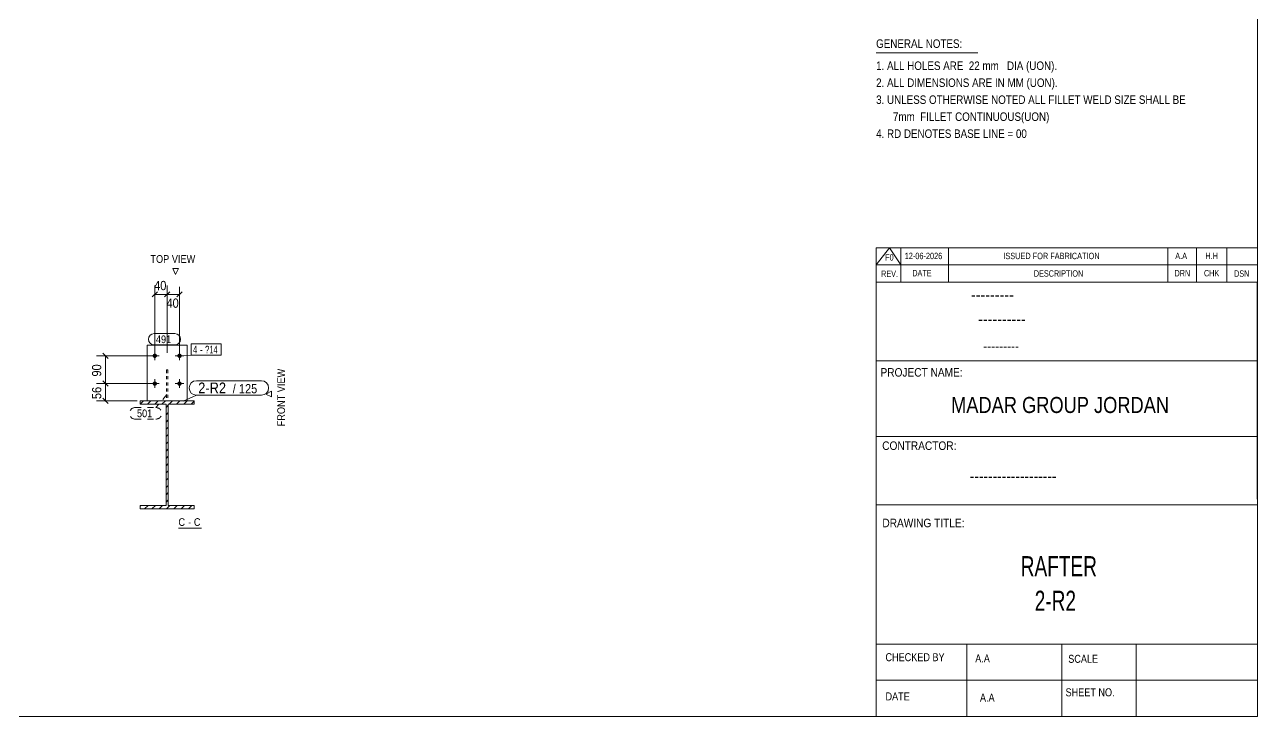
# Model space of a CAD drawing. Header units: millimetres. Extents: x 2 to 825, y 1 to 579.
# Drawn here: x 425.7 to 825, y 5 to 229 of the extents above; entities that cross this region are included whole.
import ezdxf

# ---------------------------------------------------------------- set-up
doc = ezdxf.new("R2010")
doc.units = ezdxf.units.MM
for name, pattern in [('XKITLINE00', [0]), ('XKITLINE01', [4, 1, -1, 1, -1]), ('XKITLINE02', [4, 2, -2])]:
    doc.linetypes.add(name, pattern=pattern)
for name, color, linetype, lineweight in [('Bolt', 3, 'Continuous', 0), ('BoltMark', 7, 'Continuous', 0), ('Dimensions', 7, 'Continuous', 0), ('DrawingSheet', 5, 'Continuous', 0), ('OtherObjectType', 7, 'Continuous', 0), ('Part', 2, 'Continuous', 0), ('PartMark', 7, 'Continuous', 0)]:
    doc.layers.add(name, color=color, linetype=linetype, lineweight=lineweight)
doc.styles.add('@ARIAL_UNICODE_MS_BOLD', font='ARIAL.TTF')
doc.styles.add('ARIAL', font='ARIAL.TTF')
doc.styles.add('ARIAL_NARROW', font='ARIALN.TTF')
doc.styles.add('COMIC_SANS_MS_BOLD', font='COMICBD.TTF')
doc.styles.add('SWIS721_EX_BT', font='ARIAL.TTF')
doc.styles.add('SWISSE', font='ARIAL.TTF')

# ---------------------------------------------------------------- blocks, each defined once
blk = doc.blocks.new('*A1')
at = {"layer": 'Part', "color": 7, "linetype": 'XKITLINE00', "lineweight": 0}
for p, q in [((463.08, 106.06), (464.18, 107.16)), ((463.08, 106.06), (463.08, 106.06)), ((465.44, 106.06), (466.54, 107.16)), ((467.8, 106.06), (468.9, 107.16)), ((470.15, 106.06), (471.25, 107.16)), ((471.48, 105.03), (472.18, 105.73)), ((472.51, 106.06), (473.61, 107.16)), ((474.87, 106.06), (475.97, 107.16)), ((477.23, 106.06), (478.33, 107.16)), ((479.58, 106.06), (480.58, 107.06)), ((471.48, 102.67), (472.18, 103.37)), ((471.48, 100.31), (472.18, 101.01)), ((471.48, 97.96), (472.18, 98.66)), ((471.48, 95.6), (472.18, 96.3)), ((471.48, 93.24), (472.18, 93.94)), ((471.48, 90.88), (472.18, 91.58)), ((471.48, 88.53), (472.18, 89.23)), ((471.48, 86.17), (472.18, 86.87)), ((471.48, 83.81), (472.18, 84.51)), ((471.48, 81.46), (472.18, 82.16)), ((471.48, 79.1), (472.18, 79.8)), ((471.48, 76.74), (472.18, 77.44)), ((463.08, 73.06), (463.28, 73.26)), ((464.54, 72.16), (465.64, 73.26)), ((466.9, 72.16), (468, 73.26)), ((469.26, 72.16), (470.36, 73.26)), ((471.48, 74.38), (472.18, 75.08)), ((471.61, 72.16), (472.71, 73.26)), ((473.97, 72.16), (475.07, 73.26)), ((476.33, 72.16), (477.43, 73.26)), ((478.69, 72.16), (479.79, 73.26))]:
    blk.add_line(p, q, dxfattribs=at)
blk = doc.blocks.new('*A58')
at = {"layer": 'Bolt'}
for points in [[(468.53, 121.72), (468.53, 121.69), (468.52, 121.65), (468.52, 121.62), (468.51, 121.59), (468.5, 121.55), (468.49, 121.52), (468.48, 121.49), (468.46, 121.46), (468.45, 121.43), (468.43, 121.4), (468.41, 121.37), (468.39, 121.34), (468.37, 121.31), (468.35, 121.29), (468.33, 121.26), (468.3, 121.24), (468.28, 121.22), (468.25, 121.2), (468.22, 121.18), (468.19, 121.16), (468.16, 121.14), (468.13, 121.12), (468.1, 121.11), (468.07, 121.1), (468.03, 121.09), (468, 121.08), (467.97, 121.07), (467.93, 121.07), (467.9, 121.06), (467.87, 121.06), (467.83, 121.06), (467.8, 121.06), (467.76, 121.06), (467.73, 121.07), (467.7, 121.07), (467.66, 121.08), (467.63, 121.09), (467.6, 121.1), (467.56, 121.11), (467.53, 121.12), (467.5, 121.14), (467.47, 121.16), (467.44, 121.18), (467.41, 121.2), (467.39, 121.22), (467.36, 121.24), (467.34, 121.26), (467.31, 121.29), (467.29, 121.31), (467.27, 121.34), (467.25, 121.37), (467.23, 121.4), (467.21, 121.43), (467.2, 121.46), (467.18, 121.49), (467.17, 121.52), (467.16, 121.55), (467.15, 121.59), (467.15, 121.62), (467.14, 121.65), (467.13, 121.69), (467.13, 121.72), (467.13, 121.76), (467.13, 121.79), (467.13, 121.83), (467.14, 121.86), (467.15, 121.89), (467.15, 121.93), (467.16, 121.96), (467.17, 121.99), (467.18, 122.03), (467.2, 122.06), (467.21, 122.09), (467.23, 122.12), (467.25, 122.15), (467.27, 122.17), (467.29, 122.2), (467.31, 122.23), (467.34, 122.25), (467.36, 122.28), (467.39, 122.3), (467.41, 122.32), (467.44, 122.34), (467.47, 122.36), (467.5, 122.37), (467.53, 122.39), (467.56, 122.4), (467.6, 122.42), (467.63, 122.43), (467.66, 122.44), (467.7, 122.44), (467.73, 122.45), (467.76, 122.45), (467.8, 122.46), (467.83, 122.46), (467.87, 122.46), (467.9, 122.45), (467.93, 122.45), (467.97, 122.44), (468, 122.44), (468.03, 122.43), (468.07, 122.42), (468.1, 122.4), (468.13, 122.39), (468.16, 122.37), (468.19, 122.36), (468.22, 122.34), (468.25, 122.32), (468.28, 122.3), (468.3, 122.28), (468.33, 122.25), (468.35, 122.23), (468.37, 122.2), (468.39, 122.17), (468.41, 122.15), (468.43, 122.12), (468.45, 122.09), (468.46, 122.06), (468.48, 122.03), (468.49, 121.99), (468.5, 121.96), (468.51, 121.93), (468.52, 121.89), (468.52, 121.86), (468.53, 121.83), (468.53, 121.79), (468.53, 121.76)], [(476.53, 121.72), (476.53, 121.69), (476.52, 121.65), (476.52, 121.62), (476.51, 121.59), (476.5, 121.55), (476.49, 121.52), (476.48, 121.49), (476.46, 121.46), (476.45, 121.43), (476.43, 121.4), (476.41, 121.37), (476.39, 121.34), (476.37, 121.31), (476.35, 121.29), (476.33, 121.26), (476.3, 121.24), (476.28, 121.22), (476.25, 121.2), (476.22, 121.18), (476.19, 121.16), (476.16, 121.14), (476.13, 121.12), (476.1, 121.11), (476.07, 121.1), (476.03, 121.09), (476, 121.08), (475.97, 121.07), (475.93, 121.07), (475.9, 121.06), (475.87, 121.06), (475.83, 121.06), (475.8, 121.06), (475.76, 121.06), (475.73, 121.07), (475.7, 121.07), (475.66, 121.08), (475.63, 121.09), (475.6, 121.1), (475.56, 121.11), (475.53, 121.12), (475.5, 121.14), (475.47, 121.16), (475.44, 121.18), (475.41, 121.2), (475.39, 121.22), (475.36, 121.24), (475.34, 121.26), (475.31, 121.29), (475.29, 121.31), (475.27, 121.34), (475.25, 121.37), (475.23, 121.4), (475.21, 121.43), (475.2, 121.46), (475.18, 121.49), (475.17, 121.52), (475.16, 121.55), (475.15, 121.59), (475.15, 121.62), (475.14, 121.65), (475.13, 121.69), (475.13, 121.72), (475.13, 121.76), (475.13, 121.79), (475.13, 121.83), (475.14, 121.86), (475.15, 121.89), (475.15, 121.93), (475.16, 121.96), (475.17, 121.99), (475.18, 122.03), (475.2, 122.06), (475.21, 122.09), (475.23, 122.12), (475.25, 122.15), (475.27, 122.17), (475.29, 122.2), (475.31, 122.23), (475.34, 122.25), (475.36, 122.28), (475.39, 122.3), (475.41, 122.32), (475.44, 122.34), (475.47, 122.36), (475.5, 122.37), (475.53, 122.39), (475.56, 122.4), (475.6, 122.42), (475.63, 122.43), (475.66, 122.44), (475.7, 122.44), (475.73, 122.45), (475.76, 122.45), (475.8, 122.46), (475.83, 122.46), (475.87, 122.46), (475.9, 122.45), (475.93, 122.45), (475.97, 122.44), (476, 122.44), (476.03, 122.43), (476.07, 122.42), (476.1, 122.4), (476.13, 122.39), (476.16, 122.37), (476.19, 122.36), (476.22, 122.34), (476.25, 122.32), (476.28, 122.3), (476.3, 122.28), (476.33, 122.25), (476.35, 122.23), (476.37, 122.2), (476.39, 122.17), (476.41, 122.15), (476.43, 122.12), (476.45, 122.09), (476.46, 122.06), (476.48, 122.03), (476.49, 121.99), (476.5, 121.96), (476.51, 121.93), (476.52, 121.89), (476.52, 121.86), (476.53, 121.83), (476.53, 121.79), (476.53, 121.76)], [(468.53, 112.72), (468.53, 112.69), (468.52, 112.65), (468.52, 112.62), (468.51, 112.59), (468.5, 112.55), (468.49, 112.52), (468.48, 112.49), (468.46, 112.46), (468.45, 112.43), (468.43, 112.4), (468.41, 112.37), (468.39, 112.34), (468.37, 112.31), (468.35, 112.29), (468.33, 112.26), (468.3, 112.24), (468.28, 112.22), (468.25, 112.2), (468.22, 112.18), (468.19, 112.16), (468.16, 112.14), (468.13, 112.12), (468.1, 112.11), (468.07, 112.1), (468.03, 112.09), (468, 112.08), (467.97, 112.07), (467.93, 112.07), (467.9, 112.06), (467.87, 112.06), (467.83, 112.06), (467.8, 112.06), (467.76, 112.06), (467.73, 112.07), (467.7, 112.07), (467.66, 112.08), (467.63, 112.09), (467.6, 112.1), (467.56, 112.11), (467.53, 112.12), (467.5, 112.14), (467.47, 112.16), (467.44, 112.18), (467.41, 112.2), (467.39, 112.22), (467.36, 112.24), (467.34, 112.26), (467.31, 112.29), (467.29, 112.31), (467.27, 112.34), (467.25, 112.37), (467.23, 112.4), (467.21, 112.43), (467.2, 112.46), (467.18, 112.49), (467.17, 112.52), (467.16, 112.55), (467.15, 112.59), (467.15, 112.62), (467.14, 112.65), (467.13, 112.69), (467.13, 112.72), (467.13, 112.76), (467.13, 112.79), (467.13, 112.83), (467.14, 112.86), (467.15, 112.89), (467.15, 112.93), (467.16, 112.96), (467.17, 112.99), (467.18, 113.03), (467.2, 113.06), (467.21, 113.09), (467.23, 113.12), (467.25, 113.15), (467.27, 113.17), (467.29, 113.2), (467.31, 113.23), (467.34, 113.25), (467.36, 113.28), (467.39, 113.3), (467.41, 113.32), (467.44, 113.34), (467.47, 113.36), (467.5, 113.37), (467.53, 113.39), (467.56, 113.4), (467.6, 113.42), (467.63, 113.43), (467.66, 113.44), (467.7, 113.44), (467.73, 113.45), (467.76, 113.45), (467.8, 113.46), (467.83, 113.46), (467.87, 113.46), (467.9, 113.45), (467.93, 113.45), (467.97, 113.44), (468, 113.44), (468.03, 113.43), (468.07, 113.42), (468.1, 113.4), (468.13, 113.39), (468.16, 113.37), (468.19, 113.36), (468.22, 113.34), (468.25, 113.32), (468.28, 113.3), (468.3, 113.28), (468.33, 113.25), (468.35, 113.23), (468.37, 113.2), (468.39, 113.17), (468.41, 113.15), (468.43, 113.12), (468.45, 113.09), (468.46, 113.06), (468.48, 113.03), (468.49, 112.99), (468.5, 112.96), (468.51, 112.93), (468.52, 112.89), (468.52, 112.86), (468.53, 112.83), (468.53, 112.79), (468.53, 112.76)], [(476.53, 112.72), (476.53, 112.69), (476.52, 112.65), (476.52, 112.62), (476.51, 112.59), (476.5, 112.55), (476.49, 112.52), (476.48, 112.49), (476.46, 112.46), (476.45, 112.43), (476.43, 112.4), (476.41, 112.37), (476.39, 112.34), (476.37, 112.31), (476.35, 112.29), (476.33, 112.26), (476.3, 112.24), (476.28, 112.22), (476.25, 112.2), (476.22, 112.18), (476.19, 112.16), (476.16, 112.14), (476.13, 112.12), (476.1, 112.11), (476.07, 112.1), (476.03, 112.09), (476, 112.08), (475.97, 112.07), (475.93, 112.07), (475.9, 112.06), (475.87, 112.06), (475.83, 112.06), (475.8, 112.06), (475.76, 112.06), (475.73, 112.07), (475.7, 112.07), (475.66, 112.08), (475.63, 112.09), (475.6, 112.1), (475.56, 112.11), (475.53, 112.12), (475.5, 112.14), (475.47, 112.16), (475.44, 112.18), (475.41, 112.2), (475.39, 112.22), (475.36, 112.24), (475.34, 112.26), (475.31, 112.29), (475.29, 112.31), (475.27, 112.34), (475.25, 112.37), (475.23, 112.4), (475.21, 112.43), (475.2, 112.46), (475.18, 112.49), (475.17, 112.52), (475.16, 112.55), (475.15, 112.59), (475.15, 112.62), (475.14, 112.65), (475.13, 112.69), (475.13, 112.72), (475.13, 112.76), (475.13, 112.79), (475.13, 112.83), (475.14, 112.86), (475.15, 112.89), (475.15, 112.93), (475.16, 112.96), (475.17, 112.99), (475.18, 113.03), (475.2, 113.06), (475.21, 113.09), (475.23, 113.12), (475.25, 113.15), (475.27, 113.17), (475.29, 113.2), (475.31, 113.23), (475.34, 113.25), (475.36, 113.28), (475.39, 113.3), (475.41, 113.32), (475.44, 113.34), (475.47, 113.36), (475.5, 113.37), (475.53, 113.39), (475.56, 113.4), (475.6, 113.42), (475.63, 113.43), (475.66, 113.44), (475.7, 113.44), (475.73, 113.45), (475.76, 113.45), (475.8, 113.46), (475.83, 113.46), (475.87, 113.46), (475.9, 113.45), (475.93, 113.45), (475.97, 113.44), (476, 113.44), (476.03, 113.43), (476.07, 113.42), (476.1, 113.4), (476.13, 113.39), (476.16, 113.37), (476.19, 113.36), (476.22, 113.34), (476.25, 113.32), (476.28, 113.3), (476.3, 113.28), (476.33, 113.25), (476.35, 113.23), (476.37, 113.2), (476.39, 113.17), (476.41, 113.15), (476.43, 113.12), (476.45, 113.09), (476.46, 113.06), (476.48, 113.03), (476.49, 112.99), (476.5, 112.96), (476.51, 112.93), (476.52, 112.89), (476.52, 112.86), (476.53, 112.83), (476.53, 112.79), (476.53, 112.76)]]:
    blk.add_hatch(color=3, dxfattribs=at).paths.add_polyline_path(points, flags=17)
at = {"layer": 'Bolt', "color": 3, "linetype": 'XKITLINE00', "lineweight": 0}
for p, q in [((469.23, 121.76), (466.43, 121.76)), ((467.83, 123.16), (467.83, 120.36)), ((477.23, 121.76), (474.43, 121.76)), ((475.83, 123.16), (475.83, 120.36)), ((469.23, 112.76), (466.43, 112.76)), ((467.83, 114.16), (467.83, 111.36)), ((477.23, 112.76), (474.43, 112.76)), ((475.83, 114.16), (475.83, 111.36))]:
    blk.add_line(p, q, dxfattribs=at)
blk = doc.blocks.new('*A59')
at = {"layer": 'Part', "color": 2, "linetype": 'XKITLINE00', "lineweight": 0}
for p, q in [((463.08, 106.06), (463.08, 107.16)), ((463.08, 107.16), (480.58, 107.16)), ((471.48, 106.06), (463.08, 106.06)), ((471.48, 73.26), (471.48, 106.06)), ((480.58, 106.06), (472.18, 106.06)), ((472.18, 106.06), (472.18, 73.26)), ((480.58, 107.16), (480.58, 106.06)), ((463.08, 72.16), (463.08, 73.26)), ((463.08, 73.26), (471.48, 73.26)), ((480.58, 72.16), (463.08, 72.16)), ((472.18, 73.26), (480.58, 73.26)), ((480.58, 73.26), (480.58, 72.16))]:
    blk.add_line(p, q, dxfattribs=at)
blk = doc.blocks.new('*A60')
at = {"layer": 'Part', "color": 7, "linetype": 'XKITLINE01', "lineweight": 0}
for p, q in [((472.08, 117.16), (471.58, 117.16)), ((471.58, 117.16), (471.58, 107.16)), ((472.08, 117.16), (472.08, 107.16)), ((472.08, 107.16), (471.58, 107.16))]:
    blk.add_line(p, q, dxfattribs=at)
blk = doc.blocks.new('*A61')
at = {"layer": 'Part', "color": 2, "linetype": 'XKITLINE00', "lineweight": 0}
for p, q in [((478.33, 125.16), (465.33, 125.16)), ((465.33, 125.16), (465.33, 107.16)), ((478.33, 107.16), (478.33, 125.16))]:
    blk.add_line(p, q, dxfattribs=at)
at = {"layer": 'Part', "color": 7, "linetype": 'XKITLINE01', "lineweight": 0}
blk.add_line((465.33, 107.16), (478.33, 107.16), dxfattribs=at)
blk = doc.blocks.new('*A81')
at = {"layer": 'DrawingSheet', "color": 5, "linetype": 'XKITLINE00', "lineweight": 0}
for p, q in [((825, 5), (825, 579)), ((5, 5), (825, 5))]:
    blk.add_line(p, q, dxfattribs=at)
blk = doc.blocks.new('*A83')
at = {"layer": 'OtherObjectType', "color": 7, "linetype": 'XKITLINE00', "lineweight": 0}
blk.add_line((701.5, 219.82), (734.5, 219.82), dxfattribs=at)
at = {"layer": 'OtherObjectType', "color": 7, "style": 'ARIAL_NARROW', "width": 1.008832}
for s, p in [('GENERAL NOTES:', (701.5, 221.47)), ('1. ALL HOLES ARE  22 mm   DIA (UON).', (701.5, 214.32)), ('2. ALL DIMENSIONS ARE IN MM (UON).', (701.5, 208.82)), ('3. UNLESS OTHERWISE NOTED ALL FILLET WELD SIZE SHALL BE', (701.5, 203.32)), ('7mm  FILLET CONTINUOUS(UON)', (706.95, 197.82)), ('4. RD DENOTES BASE LINE = 00', (701.5, 192.32))]:
    blk.add_text(s, height=2.75, dxfattribs=at).set_placement(p)
blk = doc.blocks.new('*A84')
at = {"layer": 'OtherObjectType', "color": 7, "linetype": 'XKITLINE00', "lineweight": 0}
for p, q in [((701.5, 156.76), (825, 156.76)), ((701.5, 151.21), (705.82, 156.76)), ((701.5, 151.21), (701.5, 156.76)), ((705.82, 156.76), (709.53, 151.21)), ((709.53, 151.21), (709.53, 156.76)), ((724.97, 151.21), (724.97, 156.76)), ((795.98, 151.21), (795.98, 156.76)), ((805.24, 151.21), (805.24, 156.76)), ((815.12, 151.21), (815.12, 156.76)), ((825, 151.21), (825, 156.76)), ((701.5, 151.21), (825, 151.21)), ((701.5, 145.65), (701.5, 151.21)), ((705.21, 151.21), (825, 151.21)), ((709.53, 145.65), (709.53, 151.21)), ((724.97, 145.65), (724.97, 151.21)), ((795.98, 145.65), (795.98, 151.21)), ((805.24, 145.65), (805.24, 151.21)), ((815.12, 145.65), (815.12, 151.21)), ((825, 145.65), (825, 151.21))]:
    blk.add_line(p, q, dxfattribs=at)
at = {"layer": 'OtherObjectType', "color": 7, "style": 'ARIAL_NARROW'}
for s, height, width, p in [('F0', 2.058, 1.008832, (704.4, 152.59)), ('12-06-2026', 2.058, 1.008832, (710.76, 153.06)), ('ISSUED FOR FABRICATION', 2.0583, 1.008832, (742.71, 153.06)), ('A.A', 2.058, 1.008832, (798.4, 153.06)), ('H.H', 2.058, 1.008832, (808.13, 153.06)), ('REV.', 2.058, 0.907949, (703.13, 147.31)), ('DATE', 2.058, 0.907949, (713.23, 147.5)), ('DESCRIPTION', 2.0583, 0.907949, (752.61, 147.39)), ('DRN', 2.058, 0.907949, (798.17, 147.47)), ('CHK', 2.058, 0.907949, (807.72, 147.5)), ('DSN', 2.058, 0.907949, (817.47, 147.35))]:
    blk.add_text(s, height=height, dxfattribs=dict(at, width=width)).set_placement(p)
blk = doc.blocks.new('*A86')
at = {"layer": 'OtherObjectType', "color": 2, "linetype": 'XKITLINE00', "lineweight": 0}
for p, q in [((701.5, 145.65), (825, 145.65)), ((701.5, 5), (701.5, 145.64)), ((824.98, 145.64), (825, 5)), ((825, 120.14), (701.5, 120.14)), ((701.5, 95.63), (825, 95.63)), ((825, 73.49), (701.5, 73.49)), ((825, 28.4), (701.5, 28.4)), ((730.94, 28.4), (730.94, 5)), ((761.62, 5), (761.62, 28.4)), ((785.75, 5), (785.75, 28.4)), ((825, 16.7), (701.5, 16.7)), ((825, 5), (701.5, 5))]:
    blk.add_line(p, q, dxfattribs=at)
at = {"layer": 'OtherObjectType', "color": 4, "style": '@ARIAL_UNICODE_MS_BOLD', "width": 0.85}
blk.add_text('---------', height=3.9, dxfattribs=at).set_placement((732.23, 139.59))
at = {"layer": 'OtherObjectType', "color": 7, "style": 'ARIAL', "width": 0.85}
for s, height, p in [('----------', 3.9, (734.56, 131.77)), ('---------', 3.25, (736.21, 123.31))]:
    blk.add_text(s, height=height, dxfattribs=at).set_placement(p)
at = {"layer": 'OtherObjectType', "color": 3, "width": 0.85}
for s, style, p in [('PROJECT NAME:', 'SWIS721_EX_BT', (702.92, 115.01)), ('CONTRACTOR:', 'SWISSE', (703.47, 91.27)), ('DRAWING TITLE:', 'SWIS721_EX_BT', (703.53, 66.24))]:
    blk.add_text(s, height=2.7618, dxfattribs=dict(at, style=style)).set_placement(p)
at = {"layer": 'OtherObjectType', "color": 7, "width": 0.85}
for s, height, p in [('MADAR GROUP JORDAN', 5.2, (725.79, 103.23)), ('CHECKED BY', 2.592, (704.53, 22.86)), ('A.A', 2.592, (733.61, 22.45)), ('SCALE', 2.592, (763.74, 22.33)), ('DATE', 2.592, (704.54, 10.16)), ('A.A', 2.592, (735.14, 9.76)), ('SHEET NO.', 2.592, (762.87, 11.49))]:
    blk.add_text(s, height=height, dxfattribs=at).set_placement(p)
at = {"layer": 'OtherObjectType', "color": 1}
for s, height, style, width, p in [('-------------------', 3.9, 'COMIC_SANS_MS_BOLD', 0.85, (731.87, 80.86)), ('RAFTER', 6.5, 'ARIAL', 0.68, (748.34, 50.37)), ('2-R2', 6.5, 'ARIAL', 0.68, (752.88, 39.17))]:
    blk.add_text(s, height=height, dxfattribs=dict(at, style=style, width=width)).set_placement(p)
blk = doc.blocks.new('*A157')
at = {"layer": 'Dimensions', "color": 7, "linetype": 'XKITLINE00', "lineweight": 0}
for p, q in [((466.83, 112.76), (448.98, 112.76)), ((450.98, 113.61), (452.68, 111.91)), ((451.83, 107.16), (451.83, 112.76)), ((450.98, 108.01), (452.68, 106.31)), ((462.08, 107.16), (448.98, 107.16))]:
    blk.add_line(p, q, dxfattribs=at)
at = {"layer": 'Dimensions', "color": 3}
for p in [(451.83, 112.76), (451.83, 107.16)]:
    blk.add_point(p, dxfattribs=at)
at = {"layer": 'Dimensions', "color": 3, "style": 'ARIAL', "width": 0.85}
blk.add_text('56', height=3, rotation=90.0002, dxfattribs=at).set_placement((450.48, 107.73))
blk = doc.blocks.new('*A158')
at = {"layer": 'Dimensions', "color": 7, "linetype": 'XKITLINE00', "lineweight": 0}
for p, q in [((466.83, 121.76), (448.98, 121.76)), ((450.98, 122.61), (452.68, 120.91)), ((451.83, 112.76), (451.83, 121.76)), ((466.83, 112.76), (448.98, 112.76)), ((450.98, 113.61), (452.68, 111.91))]:
    blk.add_line(p, q, dxfattribs=at)
at = {"layer": 'Dimensions', "color": 3}
for p in [(451.83, 121.76), (451.83, 112.76)]:
    blk.add_point(p, dxfattribs=at)
at = {"layer": 'Dimensions', "color": 3, "style": 'ARIAL', "width": 0.85}
blk.add_text('90', height=3, rotation=90.0002, dxfattribs=at).set_placement((450.48, 115.03))
blk = doc.blocks.new('*A159')
at = {"layer": 'Dimensions', "color": 7, "linetype": 'XKITLINE00', "lineweight": 0}
for p, q in [((467.83, 122.76), (467.83, 144.51)), ((471.83, 122.76), (471.83, 144.51)), ((468.68, 142.51), (466.98, 140.81)), ((467.83, 141.66), (471.83, 141.66)), ((472.68, 142.51), (470.98, 140.81))]:
    blk.add_line(p, q, dxfattribs=at)
at = {"layer": 'Dimensions', "color": 3}
for p in [(467.83, 141.66), (471.83, 141.66)]:
    blk.add_point(p, dxfattribs=at)
at = {"layer": 'Dimensions', "color": 3, "style": 'ARIAL', "width": 0.85}
blk.add_text('40', height=3, dxfattribs=at).set_placement((467.61, 143.01))
blk = doc.blocks.new('*A160')
at = {"layer": 'Dimensions', "color": 7, "linetype": 'XKITLINE00', "lineweight": 0}
for p, q in [((471.83, 122.76), (471.83, 144.06)), ((475.83, 122.76), (475.83, 144.06)), ((472.68, 142.51), (470.98, 140.81)), ((471.83, 141.66), (475.83, 141.66)), ((476.68, 142.51), (474.98, 140.81))]:
    blk.add_line(p, q, dxfattribs=at)
at = {"layer": 'Dimensions', "color": 3}
for p in [(471.83, 141.66), (475.83, 141.66)]:
    blk.add_point(p, dxfattribs=at)
at = {"layer": 'Dimensions', "color": 3, "style": 'ARIAL', "width": 0.85}
blk.add_text('40', height=3, dxfattribs=at).set_placement((471.61, 137.31))
blk = doc.blocks.new('*A161')
at = {"layer": 'BoltMark', "color": 7, "linetype": 'XKITLINE00', "lineweight": 0}
for p, q in [((479.6, 125.61), (489.29, 125.61)), ((479.6, 121.91), (479.6, 125.61)), ((489.29, 121.91), (489.29, 125.61)), ((475.83, 121.76), (479.6, 121.91)), ((479.6, 121.91), (489.29, 121.91))]:
    blk.add_line(p, q, dxfattribs=at)
at = {"layer": 'BoltMark', "color": 3, "style": 'ARIAL_NARROW', "width": 0.85}
for s, p in [('4', (480.2, 122.51)), ('?14', (484.13, 122.51)), ('-', (482.47, 122.51))]:
    blk.add_text(s, height=2.5, dxfattribs=at).set_placement(p)
blk = doc.blocks.new('*A162')
at = {"layer": 'PartMark', "color": 7, "linetype": 'XKITLINE00', "lineweight": 0}
for p, q in [((481.29, 113.7), (502.35, 113.7)), ((477.05, 107.11), (481.29, 109)), ((481.29, 109), (502.35, 109))]:
    blk.add_line(p, q, dxfattribs=at)
for centre, start, end in [((481.29, 111.35), 90, 270), ((502.35, 111.35), 270, 90)]:
    blk.add_arc(centre, 2.35, start, end, dxfattribs=at)
at = {"layer": 'PartMark', "color": 1, "style": 'ARIAL', "width": 0.85}
blk.add_text('2-R2', height=3.5, dxfattribs=at).set_placement((481.89, 109.6))
at = {"layer": 'PartMark', "color": 3, "style": 'ARIAL', "width": 0.85}
for s, p in [('/', (493.06, 109.6)), ('125', (495.07, 109.6))]:
    blk.add_text(s, height=3, dxfattribs=at).set_placement(p)
blk = doc.blocks.new('*A163')
at = {"layer": 'PartMark', "color": 7, "linetype": 'XKITLINE02', "lineweight": 0}
for p, q in [((471.71, 109.19), (468.21, 104.97)), ((461.45, 104.97), (468.21, 104.97)), ((461.45, 101.27), (468.21, 101.27))]:
    blk.add_line(p, q, dxfattribs=at)
for centre, start, end in [((461.45, 103.12), 90, 270), ((468.21, 103.12), 270, 90)]:
    blk.add_arc(centre, 1.85, start, end, dxfattribs=at)
at = {"layer": 'PartMark', "color": 3, "style": 'ARIAL', "width": 0.85}
blk.add_text('501', height=2.5, dxfattribs=at).set_placement((462.05, 101.87))
blk = doc.blocks.new('*A164')
at = {"layer": 'PartMark', "color": 7, "linetype": 'XKITLINE00', "lineweight": 0}
for p, q in [((467.58, 128.96), (474.34, 128.96)), ((467.58, 125.26), (474.34, 125.26))]:
    blk.add_line(p, q, dxfattribs=at)
for centre, start, end in [((467.58, 127.11), 90, 270), ((474.34, 127.11), 270, 90)]:
    blk.add_arc(centre, 1.85, start, end, dxfattribs=at)
at = {"layer": 'PartMark', "color": 3, "style": 'ARIAL', "width": 0.85}
blk.add_text('491', height=2.5, dxfattribs=at).set_placement((468.18, 125.86))
blk = doc.blocks.new('*A165')
at = {"layer": 'OtherObjectType', "color": 7, "linetype": 'XKITLINE00', "lineweight": 0}
for p, q in [((474.56, 148.11), (473.63, 149.98)), ((473.63, 149.98), (475.5, 149.98)), ((475.5, 149.98), (474.56, 148.11)), ((474.56, 148.11), (474.56, 148.11)), ((503.75, 109.38), (505.62, 110.32)), ((505.62, 108.44), (503.75, 109.38)), ((503.75, 109.38), (503.75, 109.38)), ((505.62, 110.32), (505.62, 108.44)), ((475.48, 65.91), (482.9, 65.91))]:
    blk.add_line(p, q, dxfattribs=at)
at = {"layer": 'OtherObjectType', "color": 7, "style": 'ARIAL', "width": 0.85}
for s, p in [('TOP VIEW', (466.41, 151.86)), ('C', (475.48, 66.66)), ('C', (480.49, 66.66)), ('-', (478.63, 66.66))]:
    blk.add_text(s, height=2.5, dxfattribs=at).set_placement(p)
blk.add_text('FRONT VIEW', height=2.5, rotation=90, dxfattribs=at).set_placement((510, 98.92))

msp = doc.modelspace()

# ---------------------------------------------------------------- block references
at = {"lineweight": 0}
for name in ['*A81', '*A83', '*A84', '*A159', '*A160', '*A86', '*A164', '*A61', '*A161', '*A158', '*A58', '*A60', '*A157', '*A162', '*A163', '*A1', '*A59']:
    msp.add_blockref(name, (0, 0), dxfattribs=at)
at = {"layer": 'OtherObjectType', "lineweight": 0}
msp.add_blockref('*A165', (0, 0), dxfattribs=at)

doc.saveas('drawing.dxf')
